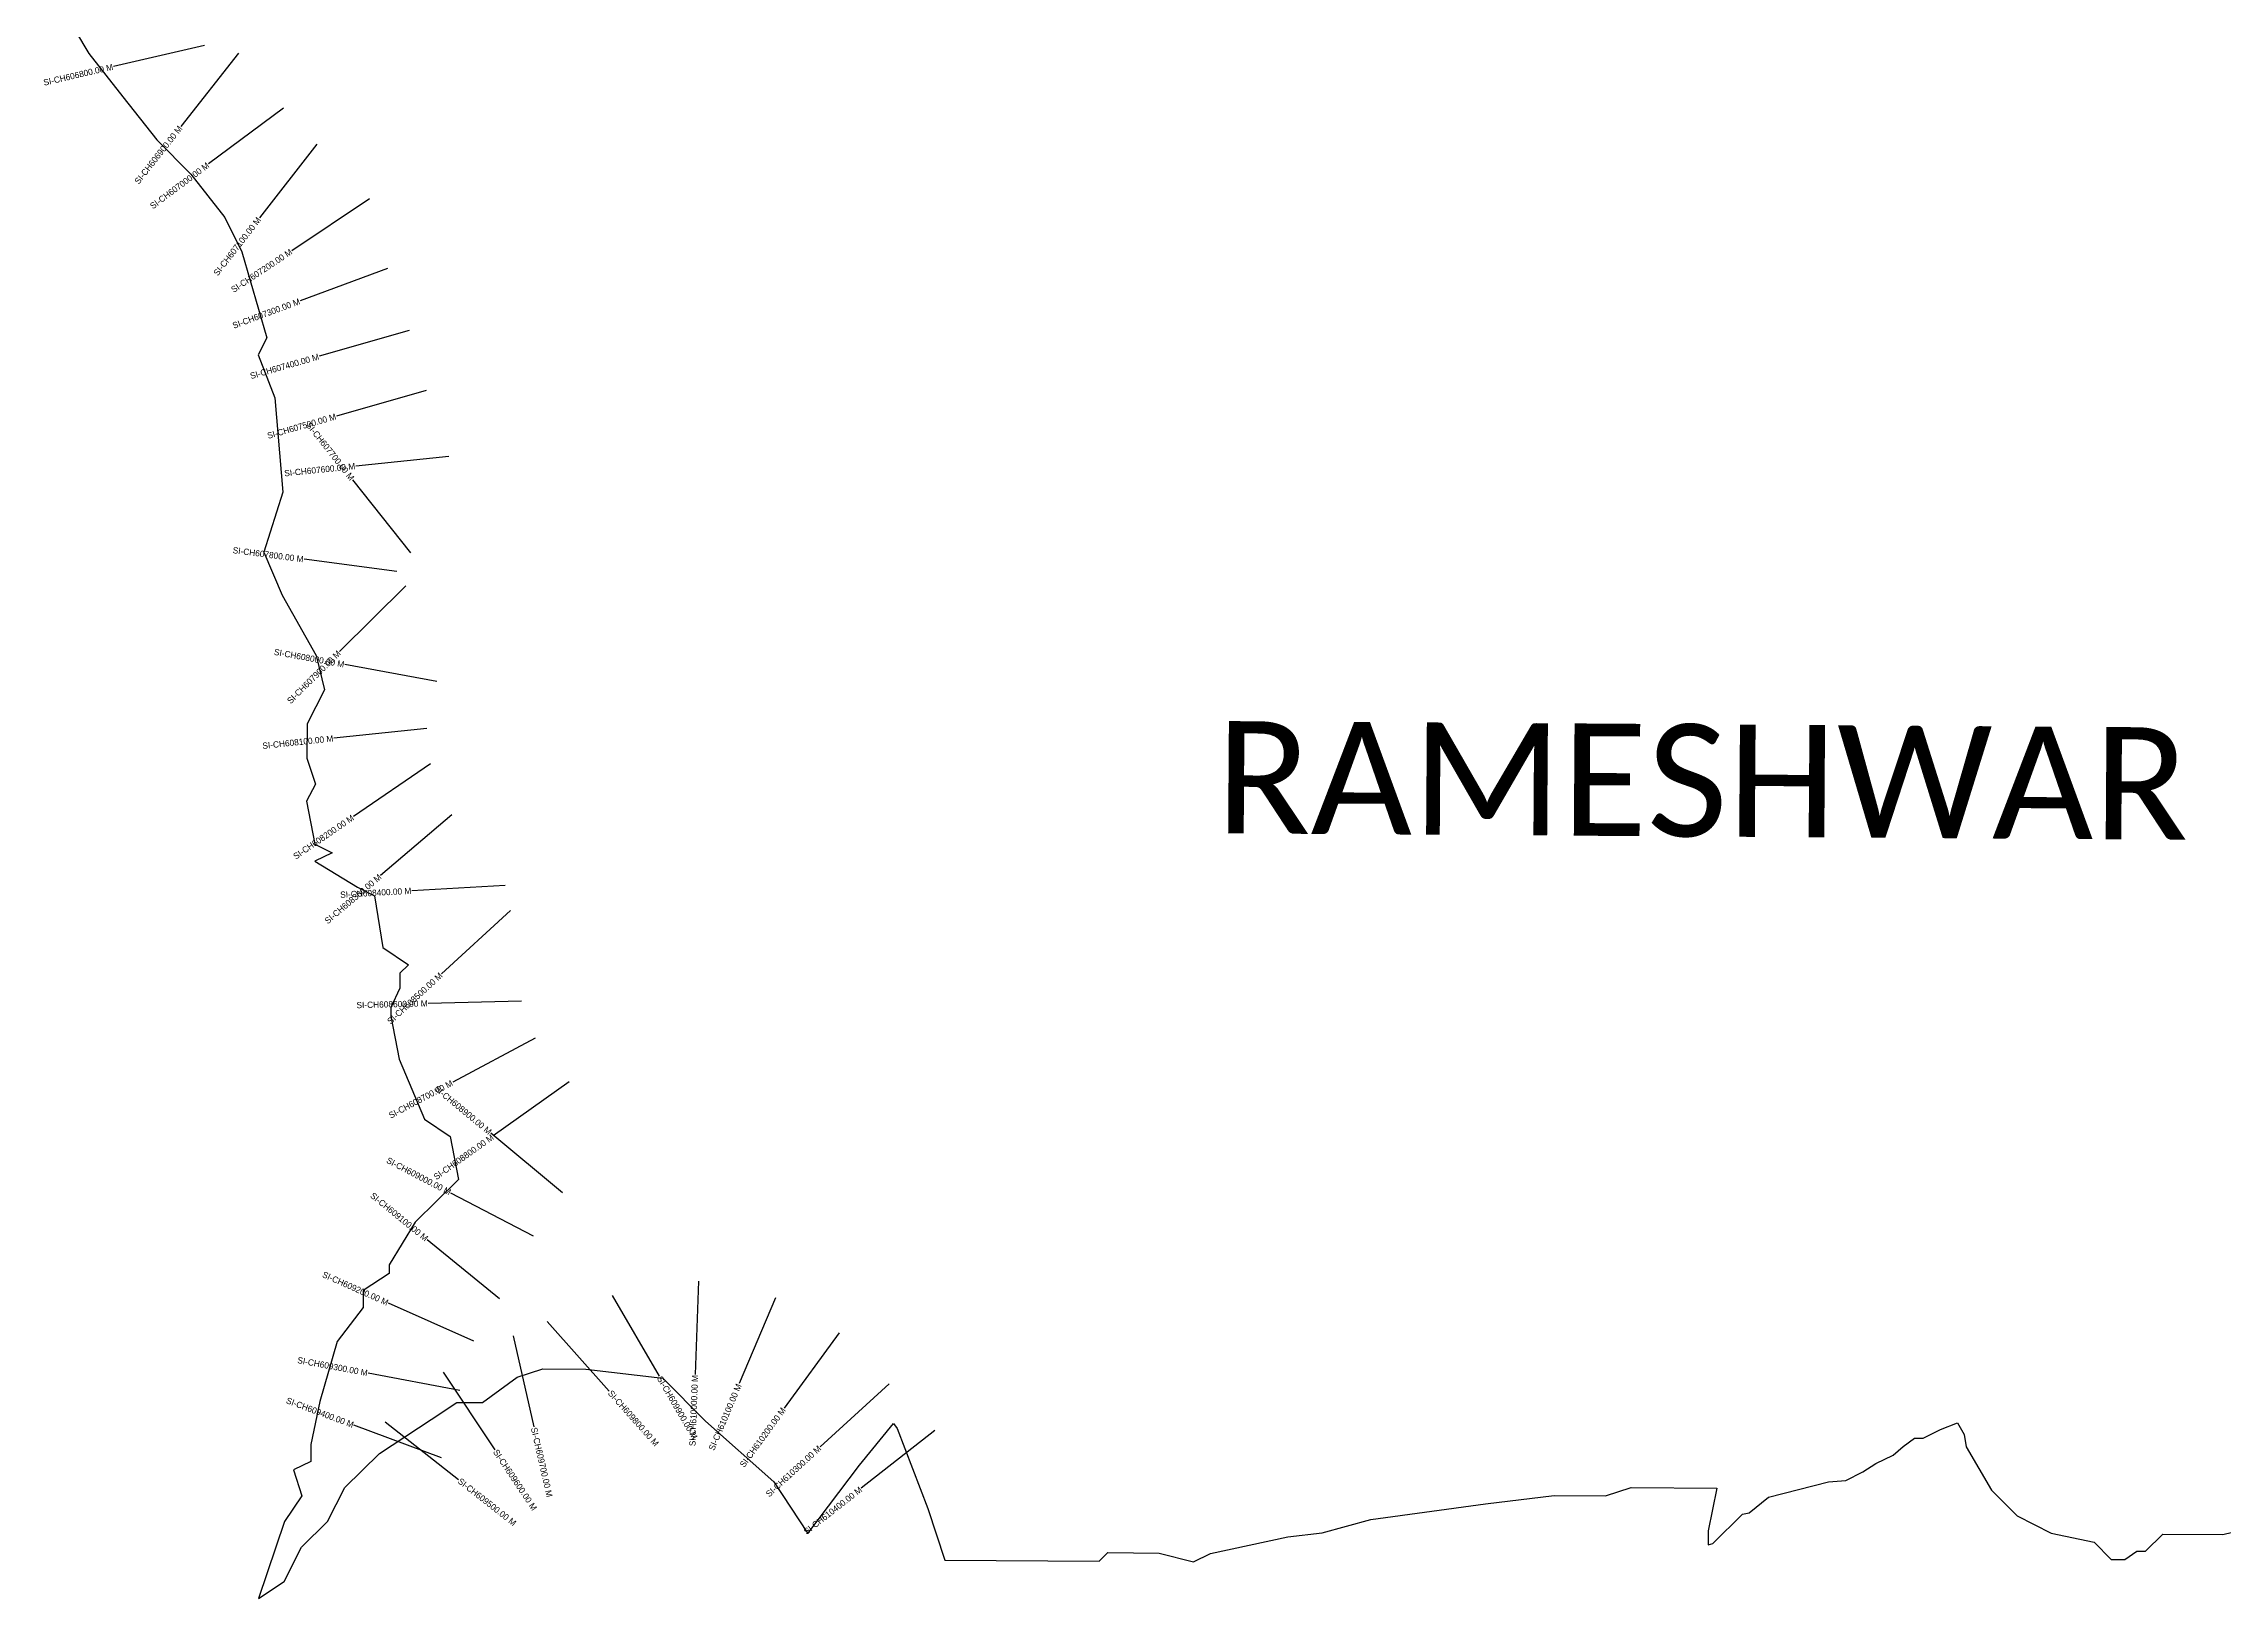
# Model space of a CAD drawing. Header units: metres. Extents: x 319606 to 325841, y 1825825 to 1831423.
# Drawn here: x 319816 to 323320, y 1826392 to 1828890 of the extents above; entities that cross this region are included whole.
import ezdxf
from ezdxf.enums import TextEntityAlignment as Align

# ---------------------------------------------------------------- set-up
doc = ezdxf.new("R2010")
doc.units = ezdxf.units.M
for name, color, linetype in [('CS', 134, 'Continuous'), ('CSMark', 6, 'Continuous'), ('VILLAGE BOUNDRY', 10, 'Continuous'), ('VILLAGE NAME', 250, 'Continuous')]:
    doc.layers.add(name, color=color, linetype=linetype)

msp = doc.modelspace()

# ---------------------------------------------------------------- linework, layer by layer
at = {"layer": 'CS'}
for p, q in [((320074.8, 1828886.4), (319928.6, 1828852.7)), ((320129.6, 1828874.4), (320036.7, 1828756.6)), ((320201.7, 1828785.9), (320081.4, 1828696.2)), ((320255.2, 1828728), (320163.1, 1828609.6)), ((320339.9, 1828640), (320215, 1828556.9)), ((320369, 1828528.5), (320228.4, 1828476.2)), ((320403.4, 1828428.5), (320259.2, 1828387.2)), ((320431, 1828332.4), (320286.8, 1828291.1)), ((320467, 1828226.1), (320317.8, 1828210.9)), ((320406.2, 1828071.4), (320312.9, 1828188.9)), ((320383.5, 1828041.7), (320234.7, 1828061.1)), ((320398.4, 1828018.3), (320291.8, 1827912.8)), ((320447.8, 1827865), (320300.2, 1827891.9)), ((320431.8, 1827789.3), (320282.6, 1827773.5)), ((320437.8, 1827732.6), (320314, 1827647.8)), ((320472, 1827650.3), (320357.7, 1827553.1)), ((320557.8, 1827537.1), (320408, 1827528.7)), ((320566.1, 1827496.6), (320455.5, 1827395.2)), ((320584.2, 1827351.4), (320434.3, 1827347.7)), ((320605.8, 1827291.8), (320473.5, 1827221.1)), ((320660.7, 1827221.5), (320538.5, 1827134.6)), ((320650.1, 1827043.3), (320534.7, 1827139.2)), ((320603.5, 1826973.5), (320470.6, 1827043)), ((320548.9, 1826873), (320432.7, 1826967.8)), ((320868.6, 1826901.5), (320862.9, 1826751.6)), ((320507.3, 1826804.7), (320370.4, 1826865.9)), ((320729.6, 1826878.1), (320805, 1826748.5)), ((320992.2, 1826874.8), (320933.7, 1826736.7)), ((320625.5, 1826836.8), (320725.1, 1826724.7)), ((320570.4, 1826813.5), (320603.7, 1826667.2)), ((321094.3, 1826818.5), (321005.9, 1826697.4)), ((320485.1, 1826725.8), (320337.6, 1826753.5)), ((320458.2, 1826755.2), (320541.4, 1826630.4)), ((321174.5, 1826736.6), (321063.8, 1826635.4)), ((320455.3, 1826617.3), (320314.9, 1826669.9)), ((320365.1, 1826675.3), (320483, 1826582.5)), ((321248.1, 1826661.2), (321129.9, 1826568.7))]:
    msp.add_line(p, q, dxfattribs=at)
at = {"layer": 'VILLAGE BOUNDRY', "flags": 128}
msp.add_lwpolyline([(319847.8, 1828942.7), (319888.7, 1828873.6), (319943.3, 1828804.3), (319998, 1828735), (320052.7, 1828679.6), (320107.3, 1828610.3), (320134.5, 1828555), (320174.9, 1828417), (320160.9, 1828389.5), (320188, 1828320.4), (320200.8, 1828168.8), (320169.8, 1828072.6), (320199.7, 1828003.5), (320254.2, 1827906.6), (320267.5, 1827851.5), (320239.6, 1827796.5), (320239.2, 1827741.4), (320252.8, 1827700), (320238.8, 1827672.5), (320252.1, 1827603.6), (320279.6, 1827589.6), (320251.9, 1827576), (320320.5, 1827534.2), (320348, 1827520.2), (320361.2, 1827437.5), (320402.4, 1827409.7), (320388.5, 1827396), (320388.3, 1827372.2), (320374.3, 1827340.9), (320374.2, 1827327.2), (320387.5, 1827258.2), (320428.3, 1827161.5), (320469.4, 1827133.7), (320482.7, 1827064.7), (320413.3, 1826996.2), (320371.5, 1826927.6), (320371.5, 1826913.9), (320329.9, 1826886.6), (320329.8, 1826859), (320288.1, 1826804.2), (320259.8, 1826707.9), (320245.6, 1826639.1), (320245.4, 1826611.6), (320217.8, 1826598), (320231.3, 1826556.6), (320203.5, 1826515.4), (320161.3, 1826391.7), (320202.8, 1826419), (320230.7, 1826473.9), (320272.3, 1826515), (320300.2, 1826569.9), (320355.7, 1826624.6), (320438.8, 1826679.2), (320480.3, 1826706.4), (320521.6, 1826706.2), (320577, 1826747.1), (320618.4, 1826760.6), (320687.3, 1826760.2), (320811.2, 1826745.5), (320879.7, 1826676.2), (320989.2, 1826579), (321043.8, 1826496), (321127.2, 1826605.7), (321181.6, 1826672.8), (321187.4, 1826664.7), (321236.9, 1826536), (321263.9, 1826453.2), (321511.9, 1826451.5), (321525.8, 1826465.2), (321608.4, 1826464.6), (321663.4, 1826450.5), (321691.1, 1826464.1), (321815.3, 1826490.8), (321870.4, 1826497.3), (321948.7, 1826518.6), (322132.5, 1826543.8), (322242.8, 1826556.8), (322325.5, 1826556.3), (322366.9, 1826569.7), (322504.5, 1826568.8), (322490.4, 1826500), (322490.3, 1826477.8), (322497.8, 1826479.9), (322545.8, 1826527.2), (322556, 1826529.4), (322587.3, 1826554.5), (322683.6, 1826579), (322711.4, 1826581.2), (322739.1, 1826594.8), (322759.9, 1826608.4), (322787.5, 1826622), (322803.7, 1826635.7), (322822.1, 1826649.3), (322835.9, 1826649.2), (322863.5, 1826662.9), (322891.2, 1826674), (322901.6, 1826655.2), (322904.7, 1826635), (322945.6, 1826565.8), (322986.6, 1826524.2), (323041.5, 1826496.3), (323110.3, 1826482.1), (323137.7, 1826454.3), (323159.6, 1826454.2), (323179.1, 1826467.8), (323192.9, 1826467.7), (323220.7, 1826495.1), (323317.1, 1826494.4), (323350.5, 1826502.5)], dxfattribs=at)

# ---------------------------------------------------------------- texts
at = {"layer": 'CSMark'}
for s, rotation, p in [('SI-CH606800.00 M', 12.9997, (319927.7, 1828852.5)), ('SI-CH606900.00 M', 51.7327, (320036.1, 1828755.8)), ('SI-CH607000.00 M', 36.7188, (320080.6, 1828695.6)), ('SI-CH607100.00 M', 52.1099, (320162.4, 1828608.9)), ('SI-CH607200.00 M', 33.6146, (320214.2, 1828556.4)), ('SI-CH607300.00 M', 20.3887, (320227.5, 1828475.9)), ('SI-CH607400.00 M', 15.9919, (320258.3, 1828386.9)), ('SI-CH607500.00 M', 15.9919, (320285.8, 1828290.8)), ('SI-CH607700.00 M', 308.4394, (320312.3, 1828189.6)), ('SI-CH607600.00 M', 5.8332, (320316.8, 1828210.8)), ('SI-CH607800.00 M', 352.5713, (320233.7, 1828061.2)), ('SI-CH608000.00 M', 349.6513, (320299.2, 1827892.1)), ('SI-CH607900.00 M', 44.707, (320291.1, 1827912.1)), ('SI-CH608100.00 M', 6.0579, (320281.6, 1827773.4)), ('SI-CH608200.00 M', 34.4193, (320313.2, 1827647.2)), ('SI-CH608300.00 M', 40.3605, (320356.9, 1827552.5)), ('SI-CH608400.00 M', 3.233, (320407, 1827528.6)), ('SI-CH608500.00 M', 42.5269, (320454.8, 1827394.5)), ('SI-CH608600.00 M', 1.42, (320433.3, 1827347.7)), ('SI-CH608700.00 M', 28.1089, (320472.6, 1827220.6)), ('SI-CH608900.00 M', 320.2847, (320534, 1827139.8)), ('SI-CH608800.00 M', 35.4435, (320537.6, 1827134)), ('SI-CH609000.00 M', 332.3781, (320469.7, 1827043.5)), ('SI-CH609100.00 M', 320.8089, (320431.9, 1826968.5)), ('SI-CH609200.00 M', 335.9427, (320369.4, 1826866.3)), ('SI-CH609300.00 M', 349.3751, (320336.7, 1826753.7)), ('SI-CH610000.00 M', 87.7988, (320862.8, 1826750.6)), ('SI-CH609400.00 M', 339.4713, (320313.9, 1826670.2)), ('SI-CH610100.00 M', 67.0663, (320933.4, 1826735.7)), ('SI-CH610200.00 M', 53.8582, (321005.3, 1826696.6)), ('SI-CH610300.00 M', 42.4416, (321063.1, 1826634.7)), ('SI-CH610400.00 M', 38.0532, (321129.2, 1826568.1))]:
    msp.add_text(s, height=10, rotation=rotation, dxfattribs=at).set_placement(p, align=Align.MIDDLE_RIGHT)
for s, rotation, p in [('SI-CH609800.00 M', 311.6171, (320725.8, 1826723.9)), ('SI-CH609900.00 M', 300.2031, (320805.5, 1826747.6)), ('SI-CH609700.00 M', 282.8215, (320603.9, 1826666.3)), ('SI-CH609600.00 M', 303.7001, (320542, 1826629.6)), ('SI-CH609500.00 M', 321.8088, (320483.8, 1826581.9))]:
    msp.add_text(s, height=10, rotation=rotation, dxfattribs=at).set_placement(p, align=Align.MIDDLE_LEFT)
at = {"layer": 'VILLAGE NAME', "insert": (321700.3, 1827801.3), "char_height": 180.345, "attachment_point": 1, "rotation": 359.6139}
msp.add_mtext_dynamic_manual_height_columns('{\\fCalibri|b0|i0|c0|p34;RAMESHWAR}', width=1779.605, gutter_width=901.7, heights=[0], dxfattribs=at)

doc.saveas('drawing.dxf')
